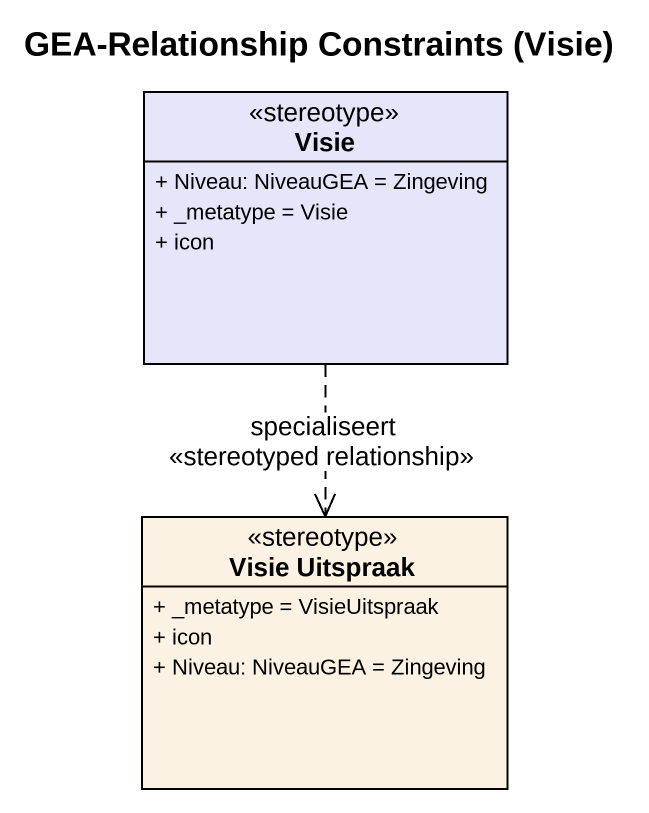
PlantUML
@startuml
title GEA-Relationship Constraints (Visie)
hide circle
hide empty members
skinparam classAttributeIconSize 0
class Visie <<stereotype>> #E6E6FA {
  + Niveau: NiveauGEA = Zingeving
  + _metatype = Visie
  + icon
}
class "Visie Uitspraak" as Visie_Uitspraak <<stereotype>> {
  + _metatype = VisieUitspraak
  + icon
  + Niveau: NiveauGEA = Zingeving
}
Visie ..> Visie_Uitspraak : specialiseert\n<<stereotyped relationship>>
@enduml
